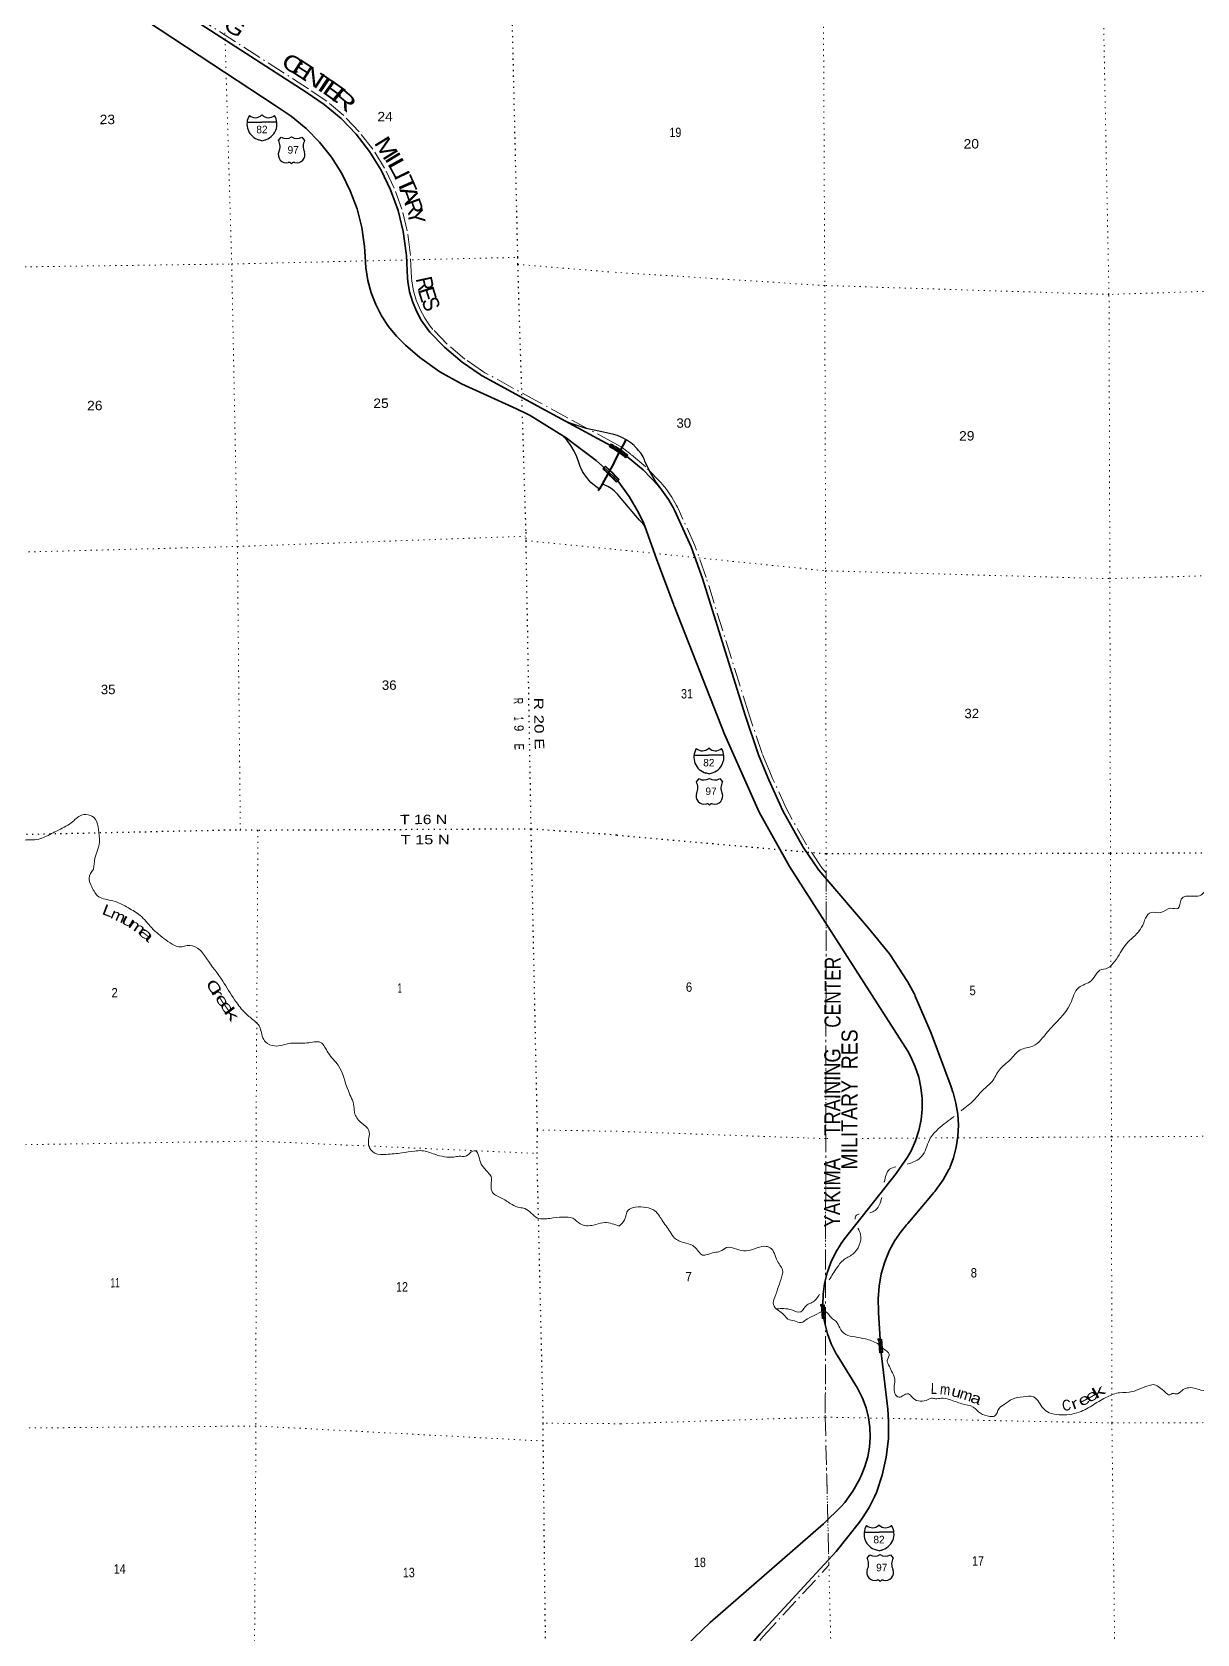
# Model space of a CAD drawing. Header units: feet. Extents: x -6 to 252658, y -374658 to -170635.
# Drawn here: x 146217 to 167890, y -261526 to -231728 of the extents above; entities that cross this region are included whole.
import ezdxf
from ezdxf.enums import TextEntityAlignment as Align

# ---------------------------------------------------------------- set-up
doc = ezdxf.new("R2010")
doc.units = ezdxf.units.FT
doc.header["$LTSCALE"] = 70
doc.header["$PDMODE"] = 32
doc.header["$PDSIZE"] = 35
doc.linetypes.add('DOT_DASHED', pattern=[7.7, 5, -1.2, 0.3, -1.2])
doc.linetypes.add('DOTTED', pattern=[1.5, 0.3, -1.2])
for name, color, linetype, lineweight in [('15', 7, 'Continuous', 25), ('16', 7, 'Continuous', 25), ('18', 7, 'Continuous', 35), ('19', 7, 'Continuous', 25), ('29', 7, 'Continuous', 25), ('39', 7, 'Continuous', 13), ('44', 7, 'DOT_DASHED', 13), ('55', 7, 'Continuous', 13), ('6', 7, 'DOTTED', 25), ('7', 7, 'DOTTED', 13)]:
    doc.layers.add(name, color=color, linetype=linetype, lineweight=lineweight)
doc.layers.add('41', color=7, linetype='Continuous')

msp = doc.modelspace()

# ---------------------------------------------------------------- linework, layer by layer
at = {"layer": '15'}
for p, q in [((150491.42, -233271.31), (150494.32, -233268.4)), ((150497.49, -233270.78), (150494.06, -233268.4)), ((150218.71, -233402.78), (150495.12, -233402.78)), ((150495.12, -233748.36), (150431.23, -233730.4)), ((150494.59, -233748.62), (150558.22, -233729.88)), ((158533.21, -245180.95), (158809.62, -245180.95)), ((158805.92, -245049.48), (158808.82, -245046.57)), ((158811.99, -245048.95), (158808.56, -245046.57)), ((158809.62, -245526.53), (158745.73, -245508.57)), ((158809.09, -245526.79), (158872.72, -245508.05)), ((161971.32, -259501.09), (161974.22, -259498.18)), ((161977.39, -259500.56), (161973.96, -259498.18)), ((161698.61, -259632.56), (161975.02, -259632.56)), ((161975.02, -259978.14), (161911.13, -259960.18)), ((161974.49, -259978.4), (162038.12, -259959.66))]:
    msp.add_line(p, q, dxfattribs=at)
for points in [[(150770.48, -233402.78), (150494.59, -233402.78), (150495.12, -233402.78)], [(159084.98, -245180.95), (158809.09, -245180.95), (158809.62, -245180.95)], [(162250.38, -259632.56), (161974.49, -259632.56), (161975.02, -259632.56)]]:
    msp.add_lwpolyline(points, dxfattribs=at)
for centre, radius, start, end in [((150521.34, -233437.88), 306.13, 148.44438, 254.43381), ((150372.74, -233155.28), 165.66, 227.34189, 315.81183), ((150616.43, -233155.28), 165.66, 224.18843, 312.69401), ((150467.83, -233437.88), 306.13, 283.08088, 31.62481), ((158835.84, -245216.05), 306.13, 148.44438, 254.43381), ((158687.24, -244933.45), 165.66, 227.34222, 315.81176), ((158930.93, -244933.45), 165.66, 224.18843, 312.69401), ((158782.33, -245216.05), 306.13, 283.08086, 31.62486), ((162001.24, -259667.66), 306.13, 148.44434, 254.43374), ((161852.64, -259385.06), 165.66, 227.34183, 315.81186), ((162096.33, -259385.06), 165.66, 224.18766, 312.69415), ((161947.73, -259667.66), 306.13, 283.08089, 31.62476)]:
    msp.add_arc(centre, radius, start, end, dxfattribs=at)
at = {"layer": '16'}
for p, q in [((150802.26, -233743.42), (150853.57, -233684.66)), ((151045.33, -233678.69), (151045.05, -233678.89)), ((151237.42, -233684.57), (151288.81, -233743.42)), ((158576.07, -245674.96), (158627.38, -245616.2)), ((158819.14, -245610.23), (158818.86, -245610.43)), ((159011.23, -245616.11), (159062.62, -245674.96)), ((161752.19, -260115.14), (161803.5, -260056.38)), ((161995.26, -260050.41), (161994.98, -260050.61)), ((162187.35, -260056.29), (162238.74, -260115.14))]:
    msp.add_line(p, q, dxfattribs=at)
for centre, radius, start, end in [((150609.28, -233854.05), 222.05, 332.97043, 29.75871), ((150944.65, -233527), 182.07, 239.97227, 303.45418), ((151146.43, -233527.5), 181.52, 236.33975, 300.08743), ((151146.42, -233527), 182.07, 236.54582, 236.59441), ((151481.78, -233854.05), 222.05, 150.24129, 207.02957), ((150948.47, -234008.95), 151.42, 159.09177, 283.81923), ((151142.59, -234008.95), 151.42, 256.18077, 20.90823), ((158383.09, -245785.59), 222.05, 332.97043, 29.75871), ((158718.46, -245458.54), 182.07, 239.97227, 303.45418), ((158920.24, -245459.04), 181.52, 236.33975, 300.08743), ((158920.23, -245458.54), 182.07, 236.54582, 236.59441), ((159255.59, -245785.59), 222.05, 150.24129, 207.02957), ((158722.28, -245940.49), 151.42, 159.09177, 283.81923), ((158916.4, -245940.49), 151.42, 256.18077, 20.90823), ((161559.21, -260225.77), 222.05, 332.97043, 29.75871), ((161894.58, -259898.72), 182.07, 239.97227, 303.45418), ((162096.36, -259899.22), 181.52, 236.33975, 300.08743), ((162096.35, -259898.72), 182.07, 236.54582, 236.59441), ((162431.71, -260225.77), 222.05, 150.24129, 207.02957), ((161898.4, -260380.67), 151.42, 159.09177, 283.81923), ((162092.52, -260380.67), 151.42, 256.18077, 20.90823)]:
    msp.add_arc(centre, radius, start, end, dxfattribs=at)
for centre, major_axis, start_param, end_param in [((151003.81, -234207.77), (-19.56, 51.67), 4.95877769, 6.28318531), ((151087.26, -234207.77), (19.56, 51.67), 0, 1.32637542), ((158777.62, -246139.31), (-19.56, 51.67), 4.95877769, 6.28318531), ((158861.07, -246139.31), (19.56, 51.67), 0, 1.32637542), ((161953.74, -260579.49), (-19.56, 51.67), 4.95877769, 6.28318531), ((162037.19, -260579.49), (19.56, 51.67), 0, 1.32637542)]:
    msp.add_ellipse(centre, major_axis=major_axis, ratio=0.929097, start_param=start_param, end_param=end_param, dxfattribs=at)
at = {"layer": '18'}
msp.add_line((157044.08, -239455.73), (156144.28, -238968.64), dxfattribs=at)
for points in [[(156144.28, -238968.64), (155612.15, -238680.59), (154606.3, -238129.82), (154581.37, -238116.17), (154556.3, -238099.07), (154220.74, -237870.25), (153887.85, -237588.04), (153617.49, -237308.42), (153566.32, -237244.32), (153458.49, -237086.36), (153367.76, -236917.99), (153295.13, -236741.06), (153241.39, -236557.5), (153207.13, -236369.34), (153203.35, -236301.23), (153182.48, -235888.92), (153178.75, -235841.55), (153123.24, -235438.97), (153025.95, -235044.4), (152887.95, -234662.16), (152710.76, -234296.44), (152496.3, -233951.24), (152246.94, -233630.36), (151965.4, -233337.29), (151654.77, -233075.26), (151318.45, -232847.14), (147390.01, -230311.17)], [(156102.24, -239247.71), (155481.84, -238862.59), (155409.98, -238821.99), (155229.37, -238736.92), (154207.53, -238270.94), (153805.95, -238045.61), (153430.12, -237779.53), (153162.76, -237550.46), (152996, -237384.5), (152847.51, -237202.02), (152718.9, -237005.01), (152611.59, -236795.64), (152526.76, -236576.21), (152465.32, -236349.1), (152427.97, -236116.82), (152415.25, -235903.8), (152403.06, -235717.8), (152351.29, -235363.44), (152262.77, -235016.43), (152138.46, -234680.57), (151979.72, -234359.55), (151788.3, -234056.87), (151566.29, -233775.87), (151316.12, -233519.61), (151040.53, -233290.9), (150742.55, -233092.26), (147423.67, -230903.53)], [(157047.88, -240007.52), (156831.37, -239802.23), (156713.52, -239698.92), (156243.57, -239341.49), (156171.12, -239290.46), (156102.24, -239247.71)], [(157922.05, -240232.08), (157857.41, -240155.27), (157584.58, -239872.82), (157308.71, -239641.41), (157283.71, -239620.44), (157130.65, -239508.13), (157044.08, -239455.73)], [(157619.01, -240918.47), (157596.67, -240871.05), (157505.73, -240678), (157324.82, -240370.34), (157115.65, -240075.66), (157047.88, -240007.52)], [(159001.7, -262419.85), (159765.89, -261523.34), (161176.13, -259993.46), (161611.64, -259446.94), (161670.17, -259363.7), (161791.63, -259174.58), (161892.65, -258973.8), (161925.08, -258895.84), (162034.5, -258571.31), (162109.4, -258237.12), (162148.96, -257896.93), (162152.74, -257554.46), (162137.58, -257347.39), (162013.84, -256295.19), (161993.46, -256044.08), (161967.42, -255554.08), (161964.93, -255526.54), (161957.53, -255292.49), (161974.64, -255058.95), (162016.06, -254828.48), (162081.35, -254603.59), (162169.79, -254386.77), (162269.03, -254206.78), (162386.55, -254038.15), (162468.64, -253941.03), (162487.28, -253918.97), (162510.82, -253891.03), (162969.29, -253346.65), (162990.16, -253321.88), (163010.51, -253296.65), (163024.75, -253279), (163167.97, -253076.19), (163275.22, -252884.53), (163289.2, -252859.55), (163298.58, -252834.53), (163361.3, -252667.34), (163412.91, -252468.68), (163443.47, -252265.71), (163452.64, -252060.66), (163440.33, -251855.77), (163406.68, -251653.3), (163352.04, -251455.44), (163349.29, -251447.27), (163317, -251350.05), (162946.32, -250351.79), (162649.8, -249659.86), (162639.07, -249634.81), (162625.37, -249609.86), (162504.66, -249389.96), (162169.1, -248875.78), (161781.63, -248399.5), (160854, -247319.05), (160560.74, -246887.84), (160184.16, -246213.86), (159927, -245641.05), (159874.42, -245518.02), (159729.65, -245175.1), (159482.57, -244434.87), (158687.55, -241894.94), (158480.01, -241306.12), (158169.74, -240623.37), (158158.39, -240598.41), (158144.25, -240573.37), (158059.31, -240422.97), (157935.79, -240248.41), (157922.05, -240232.08)], [(158388.95, -261743.16), (158836.15, -261310.96), (160506, -259858.05), (160939.29, -259477.15), (161275.37, -259147.05), (161336.19, -259079.35), (161487.29, -258867.14), (161615.38, -258640.31), (161617, -258637.05), (161642.77, -258584.28), (161712.48, -258412.4), (161763.84, -258234.17), (161796.29, -258051.55), (161809.48, -257866.54), (161803.25, -257681.17), (161777.68, -257497.46), (161733.05, -257317.43), (161669.85, -257143.05), (161600.91, -257001.24), (161588.74, -256976.19), (161573.25, -256951.24), (161193, -256338.39), (161177.45, -256313.34), (161165.05, -256288.39), (161087.33, -256132.08), (161016.62, -255942.34), (160966.13, -255746.24), (160948.74, -255658.69), (160928.26, -255408.99), (160934, -255206.59), (160960.87, -255005.89), (161008.57, -254809.1), (161076.58, -254618.37), (161164.16, -254435.8), (161270.34, -254263.38), (161335.06, -254175.1), (162291, -252962.05), (162507, -252659.48), (162574.42, -252537.09), (162655.42, -252353.11), (162716.76, -252161.68), (162757.74, -251964.88), (162777.93, -251764.87), (162777.1, -251563.85), (162755.27, -251364.02), (162712.66, -251167.57), (162649.76, -250976.64), (162567.24, -250793.34), (162509, -250688.05), (160307, -247251.05), (160245.08, -247139.67), (159746.48, -246238.82), (159099.5, -244787.1), (158166.98, -242419.06), (158157.2, -242394.21), (158147.93, -242369.06), (157843.18, -241542.54), (157619.94, -240921.05), (157619.01, -240918.47)]]:
    msp.add_lwpolyline(points, dxfattribs=at)
at = {"layer": '19'}
for points in [[(157042.42, -239213.79), (156791.89, -239159.29), (156525.71, -239102.77), (156266.9, -239018.75), (156187.87, -238986.46), (156144.28, -238968.64)], [(156771.27, -240227.34), (156753.79, -240216.12), (156681.79, -240164.4), (156615.59, -240105.45), (156578.68, -240064.9), (156555.97, -240039.95), (156536.9, -240014.9), (156514.64, -239985.65), (156460.97, -239900.55), (156416.49, -239810.31), (156381.68, -239715.91), (156351.59, -239629.2), (156302.54, -239521.39), (156242.49, -239419.3), (156172.1, -239324.04), (156115.01, -239261.66), (156102.24, -239247.71)], [(157922.05, -240232.08), (157888.35, -240182.08), (157816.45, -240081.63), (157702.48, -239888.41), (157620.74, -239709.34), (157609.23, -239684.12), (157597.37, -239659.34), (157584.43, -239632.3), (157546.53, -239569.03), (157502.23, -239510.06), (157475.26, -239481.05), (157452.16, -239456.21), (157427.32, -239431.05), (157417.07, -239420.66), (157354.12, -239366.74), (157285.87, -239319.7), (157238.08, -239293.67), (157212.79, -239279.9), (157188.08, -239267.29), (157180.37, -239263.35), (157111, -239234.49), (157042.42, -239213.79)], [(157049.64, -240262.62), (156990.76, -240219.05), (156927.17, -240181.59), (156860.01, -240150.99), (156821.33, -240137.8)], [(157619.01, -240918.47), (157579.1, -240871.05), (157517.54, -240806.64), (157109.2, -240322.1), (157080.15, -240290.03), (157049.64, -240262.62)]]:
    msp.add_lwpolyline(points, dxfattribs=at)
at = {"layer": '29', "lineweight": 40}
for p, q in [((157046.01, -239735.84), (157141.91, -239556.13)), ((157172.82, -239498.16), (157272.01, -239312.15)), ((157046.01, -239735.84), (156930.21, -239943.01))]:
    msp.add_line(p, q, dxfattribs=at)
msp.add_lwpolyline([(156930.21, -239943.01), (156821.33, -240137.8), (156771.27, -240227.34), (156751.12, -240263.4)], dxfattribs=at)
at = {"layer": '39'}
for points in [[(163500.79, -251797.39), (163545.02, -251760.88), (163764.6, -251569.89), (163905.68, -251411.03), (164078.94, -251248.17), (164214.07, -251030.94), (164413.53, -250845.97), (164602.92, -250663), (164838.39, -250590.76), (165112.41, -250321.33), (165535.71, -249800.47), (165689.08, -249502.76), (165924.65, -249372.16), (166150.3, -249157.02), (166152.31, -249157.02), (166416.2, -248931.86), (166603.73, -248658.33), (166859.66, -248380.83), (167037.14, -248103.26), (167218.17, -248107.45), (167403.37, -248027.11), (167532.11, -248031.25), (167598.78, -247858.24), (167802.04, -247800.06), (167936.83, -247794.14), (168096.02, -247629.26), (168214.97, -247466.35), (168331.88, -247321.55), (168525.2, -247194.94), (168654.19, -247044.12), (168729.01, -246806.71), (168843.81, -246726.31), (168980.61, -246718.38), (169121.56, -246631.97), (169176.06, -246519.32), (169439.69, -246449.12), (169679.4, -246254.12), (169890.76, -246163.74), (169959.03, -246238.27), (170033.45, -246244.37), (170162.31, -246176.06), (170333.13, -246278.85), (170530, -246442.04), (170672.96, -246357.64), (170801.7, -246355.74), (170932.6, -246269.32), (171071.47, -246225.17), (171238.61, -246118.65), (171355.56, -245947.7), (171464.31, -245877.36), (171562.94, -245835.18), (171524.81, -245782.82), (171555.13, -245694.3), (171792.49, -245696.52), (172007.81, -245650.43), (172096.18, -245735.03), (172233.13, -245638.55), (172656.15, -245284.73), (172950.23, -245049.53), (173161.77, -244852.49), (173312.7, -244814.39), (173535.93, -244850.81), (173535.93, -244852.82), (173634.41, -244903.22), (173805.45, -244875.2), (174075.21, -244748.65), (174387.29, -244577.87), (174850.35, -244338.79), (175057.82, -244169.93), (175259.22, -244021.18), (175718.11, -243874.68)], [(137266.61, -249211.49), (137410.06, -249005.41), (137516.03, -248888.05), (137690.58, -248806.52), (137866.96, -248690.76), (137994.76, -248516.91), (138075.73, -248236.66), (138064.91, -248093.81), (138009.85, -247951.21), (138007.3, -247850.59), (138086.73, -247658.9), (138101.68, -247445.45), (138131.26, -247334.57), (138383.73, -247155.98), (138682.83, -247045.55), (138815.58, -247044.78), (138972.32, -247017.7), (139149.5, -247052.9), (139316.41, -247047.91), (139471.18, -247028.89), (139599.46, -246945.62), (139727.76, -246864.36), (139860.3, -246825.35), (139977.33, -246895.12), (140152.7, -246968.57), (140325.54, -246943.42), (140642.73, -246830.87), (140825.22, -246729.16), (140949.66, -246680.13), (141076.48, -246699.53), (141199.29, -246722.97), (141301.73, -246696.21), (141355.41, -246579.15), (141368.63, -246418.04), (141380.24, -246331.42), (141498.39, -246234.12), (141628.66, -246146.81), (141727.4, -246182.47), (141809.81, -246171.92), (141935.91, -246056.46), (142164.62, -245948.45), (142355.9, -245985.58), (142483.11, -246079.45), (142728.8, -246136.4), (143129.74, -246264.9), (143345.63, -246392.47), (143460.68, -246468.29), (143491.49, -246588.89), (143578.34, -246656.82), (143694.96, -246650.1), (143785.45, -246645.55), (143892.25, -246683.18), (144002.83, -246674.48), (144169.69, -246659.42), (144286.33, -246656.73), (144366.98, -246694.51), (144485.98, -246756.22), (144695.44, -246809.35), (144810.31, -246850.95), (144874.91, -246894.86), (144961.28, -246874.23), (145053.39, -246797.21), (145155.89, -246782.52), (145232.85, -246880.7), (145301.69, -246966.86), (145390.41, -247008.61), (145573.35, -246991.45), (145808.13, -246889.44), (145996.63, -246783.68), (146151.35, -246754.6), (146261.97, -246753.96), (146420.66, -246714.79), (146673.42, -246590.54), (146946.15, -246437.99), (147138.48, -246295.97), (147303.42, -246299.04), (147400.38, -246376.98), (147451.64, -246559.85), (147471, -246795.25), (147388.13, -247097.66), (147359.05, -247301.12)], [(147359.05, -247301.12), (147279.47, -247464.63), (147328.63, -247631.41), (147458.32, -247811.81), (147722.21, -247888.78), (148010.54, -248021.97), (148230.52, -248161.59), (148442.93, -248389.82), (148703.58, -248613.75), (148871.09, -248719.46), (148971.8, -248747.06), (149104.41, -248722.13), (149297.75, -248769.32), (149461.69, -248959.59), (149765.64, -249382.54), (149984.7, -249727.47), (150154.83, -249947.9), (150314.48, -250089.89), (150454.04, -250236.02), (150501.23, -250408.85), (150564.15, -250517.18), (150727.45, -250588.69), (151026.87, -250538.64), (151330.55, -250532.85), (151583.93, -250523.33), (151725.74, -250713.73), (151914.04, -250948.14), (152101.63, -251426.11), (152205.71, -251707.31), (152224.61, -251856.15), (152350.2, -252022.49), (152483.68, -252160.6), (152479.12, -252436.39), (152594.54, -252582.66), (152807.86, -252605.57), (153095.34, -252577.74), (153330.48, -252544.16), (153469.23, -252537.32), (153708.93, -252604.37), (153892.2, -252649.6), (154065.21, -252654.63), (154161.67, -252639.98), (154282.35, -252639.28), (154362.49, -252580.44), (154466.85, -252537.57), (154527.75, -252643.89), (154574.76, -252784.52), (154698.28, -252938.79), (154759.05, -253018.96), (154755.88, -253180), (154784.75, -253312.68), (154966.36, -253424.35), (155148, -253540.04), (155289.08, -253593.57), (155385.74, -253615.15), (155621.99, -253788.9), (155851.32, -253795.62), (156094.56, -253772.06), (156275.69, -253793.15), (156417.05, -253899.01), (156660.53, -253919.74), (156837.3, -253876.44), (156976.13, -253885.7), (157109.1, -253927.2), (157143.36, -253937.82)], [(162500.88, -252789.22), (162767.09, -252645.69), (162912.44, -252335.89), (163077.72, -252130.76), (163370.89, -251899.34)], [(162069.81, -253125.29), (162074.34, -253107.94), (162169.26, -252882.63), (162288.01, -252837.95)], [(157142.97, -253937.7), (157240, -253821.05), (157307, -253645.05), (157447, -253585.05), (157638, -253592.05), (157806, -253657.05), (157934, -253823.05), (158090, -254049.05), (158172, -254163.05), (158250, -254213.05), (158432, -254272.05), (158531, -254317.05), (158616, -254411.05), (158693, -254479.05), (158777, -254470.05), (158908, -254431.05), (159020, -254408.05), (159138, -254340.05), (159285, -254355.05), (159452, -254400.05), (159655, -254362.05), (159846, -254314.05), (159951, -254342.05), (160085, -254592.05), (160183, -254784.05), (160168, -254871.05), (160105, -255065.05), (160036, -255259.05), (160011, -255398.05), (160099, -255506.05), (160204, -255587.05), (160279, -255671.05), (160404, -255702.05), (160525, -255735.05), (160643, -255664.05), (160817, -255578.05), (160979.68, -255530.29), (161009.52, -255552.47)], [(161803.92, -253694.77), (161878.3, -253663.22), (162005.33, -253484.22), (162025.05, -253409.33)], [(161530.84, -253809.34), (161554.32, -253735.38), (161607.51, -253716.62)], [(161046.35, -254940.96), (161190.62, -254715.14), (161311.56, -254570.35), (161484.73, -254459.81), (161630.16, -254097.69), (161583.3, -253978.95)], [(160068.04, -255477.86), (160348.48, -255499.26), (160517.4, -255535.64), (160638.31, -255402.92), (160726.89, -255362.75), (160867.76, -255205.92)], [(161008.45, -255551.27), (161032, -255578.05), (161109, -255666.05), (161178, -255716.05), (161243, -255834.05), (161355, -255954.05), (161532, -256001.05), (161720, -256038.05), (161944, -256126.05), (162040.71, -256207.58)], [(162040.71, -256207.58), (162065, -256228.05), (162164, -256322.05), (162127, -256437.05), (162136, -256492.05), (162153, -256522.05), (162205, -256636.05), (162268, -256780.05), (162259, -256907.05), (162262, -257025.05), (162317, -257113.05), (162384, -257115.05), (162468, -257068.05), (162526, -257061.05), (162589, -257121.05), (162706, -257191.05), (162849, -257181.05), (162951, -257140.05), (163023, -257150.05), (163134, -257141.05), (163277, -257162.05), (163517, -257244.05), (163729, -257307.05), (163860, -257419.05), (164036, -257479.05), (164122, -257475.05), (164209, -257333.05), (164309, -257254.05), (164455, -257156.05), (164654, -257118.05), (164851, -257116.05), (164950, -257212.05), (165026, -257326.05), (165141, -257410.05), (165328, -257451.05), (165698, -257401.05), (165966, -257262.05), (166225, -257113.05), (166451, -257039.05), (166690, -257019.05), (166839, -256963.05), (167001, -256903.05), (167098, -256890.05), (167192, -256942.05), (167298, -257028.05), (167385, -257079.05), (167431, -257055.05), (167497, -257062.05), (167613, -256997.05), (167709, -256950.05), (167836, -256953.05), (167961, -256990.05), (168140, -257011.05)]]:
    msp.add_spline(points, degree=3, dxfattribs=at)
at = {"layer": '44'}
msp.add_line((157043.49, -239369.38), (156179.98, -238902.68), dxfattribs=at)
for points in [[(156179.98, -238902.68), (155648.01, -238614.72), (154642.32, -238064.04), (154620.6, -238052.15), (154598.56, -238037.11), (154266.24, -237810.5), (153939.18, -237533.24), (153673.88, -237258.85), (153626.68, -237199.72), (153522.65, -237047.32), (153435.65, -236885.87), (153366, -236716.21), (153314.47, -236540.2), (153281.76, -236360.51), (153278.24, -236297.26), (153257.33, -235884.08), (153253.35, -235833.48), (153197, -235424.83), (153097.83, -235022.63), (152957.16, -234633), (152776.54, -234260.2), (152557.93, -233908.32), (152303.75, -233581.24), (152016.76, -233282.5), (151700.12, -233015.4), (151359.84, -232784.59), (147431.65, -230248.78)], [(157979.43, -240183.79), (157913.14, -240105.01), (157635.79, -239817.89), (157356.91, -239583.95), (157330.68, -239561.94), (157177.13, -239443.99), (157043.49, -239369.38)], [(160992.4, -247365.1), (160913.65, -247273.39), (160624.61, -246848.38), (160251.24, -246180.15), (159995.7, -245610.95), (159943.45, -245488.7), (159799.87, -245148.6), (159553.93, -244411.79), (158758.73, -241871.26), (158549.65, -241278.09), (158238.02, -240592.33), (158225.31, -240564.38), (158209.56, -240536.49), (158122.74, -240382.76), (157995.2, -240202.53), (157979.44, -240183.79)], [(160992.4, -247365.1), (160975, -257493.05), (161042.08, -260249.55)], [(157296.73, -265958.7), (157576.19, -265184.7), (158158.53, -263919.88), (158869.56, -262723.44), (159060.41, -262466.59), (159822.02, -261573.1), (161042.08, -260249.55)]]:
    msp.add_lwpolyline(points, dxfattribs=at)
at = {"layer": '55'}
for p, q in [((156954.18, -239443.09), (156986.59, -239385.59)), ((157044.04, -239481.12), (157043.69, -239426.91)), ((156835.84, -239853.12), (156884.18, -239800.37)), ((157302.8, -239594.67), (157262.07, -239645.33)), ((157047.64, -239967.32), (157048.49, -239968.42)), ((157139.42, -240053.16), (157088.49, -240101.02))]:
    msp.add_line(p, q, dxfattribs=at)
for points in [[(157043.69, -239426.91), (156989.85, -239396.03), (156965.66, -239439.19), (157044.04, -239481.12)], [(157043.66, -239427.23), (157043.77, -239427.04), (157043.89, -239427.16)], [(157043.89, -239427.16), (157097.81, -239458.67), (157154.3, -239496.13), (157216.13, -239538.27), (157291.67, -239596.13), (157260.59, -239634.59), (157202.76, -239589.44), (157127.89, -239536.59), (157044.31, -239481.3), (157043.74, -239427.38)], [(157048.49, -239968.42), (157072.62, -239993.47), (157128.19, -240052.75), (157088.75, -240089.54), (157048.3, -240046.06), (157048.01, -239967.8)]]:
    msp.add_lwpolyline(points, dxfattribs=at)
for points in [[(157047.4, -239966.94), (156884.67, -239811.48), (156847.15, -239852.89), (157047.4, -240045.55)], [(160960.2, -255406.71), (160979.59, -255655.96), (160914.78, -255661), (160895.4, -255411.75)], [(160952.84, -255415.3), (160903.99, -255419.1), (160922.13, -255652.4), (160970.98, -255648.61)], [(162026.72, -256041.62), (162047.05, -256290.79), (161982.26, -256296.08), (161961.93, -256046.9)], [(162019.39, -256050.25), (161970.55, -256054.22), (161989.57, -256287.44), (162038.42, -256283.46)]]:
    msp.add_lwpolyline(points, close=True, dxfattribs=at)
for centre, radius, start, end in [((148224.69, -255106.87), 17932.04, 60.53855, 60.86888), ((148224.91, -255105.85), 17997.04, 60.65809, 60.86691), ((156096.71, -241080.34), 1913.55, 50.90769, 60.33254), ((156094.68, -241079.43), 1848.4, 50.87787, 59.09063), ((145910.02, -251433.42), 15920.87, 45.60523, 46.66635), ((152100.6, -244987.51), 7056.03, 45.48532, 47.32134), ((154765.25, -242206), 3204.9, 42.20091, 44.67394), ((154760.25, -242208.01), 3139.9, 42.14989, 43.22566), ((154760.25, -242208.01), 3147.9, 42.29255, 43.2474)]:
    msp.add_arc(centre, radius, start, end, dxfattribs=at)
for p in [(160900.38, -255411.36), (161966.92, -256046.5)]:
    msp.add_point(p, dxfattribs=at)
at = {"layer": '6'}
for points in [[(155097.37, -228568.74), (155120.38, -230635.89), (155129.05, -230752.58), (155249.12, -235918.89), (155249.82, -236049.72), (155401.84, -241032.86), (155401.92, -241187.67), (155496.91, -246553.4), (155613.25, -252150.48), (155607.19, -252661.6), (155722.8, -257606.7), (155722.2, -258011.11), (155777.81, -262878.24), (155776.7, -263326.75), (155820.04, -268157.72), (155816.21, -268473.4), (155845.69, -272209.85)], [(157093.68, -246666.26), (155496.91, -246553.4), (150418.45, -246578.86), (150018.28, -246572.35), (145099.02, -246678.18), (144835.53, -246677.7), (139783.66, -246787.55), (139562.42, -246788.83), (136010.91, -246850.06)], [(157093.68, -246666.26), (160993, -247011.05), (166281, -247003.05), (171570, -246978.05), (176820, -246992.05), (182168, -247109.05), (187467, -247051.05), (188516.96, -247059.06)]]:
    msp.add_lwpolyline(points, dxfattribs=at)
at = {"layer": '7'}
for p, q in [((155249.82, -236049.72), (157021.66, -236193.91)), ((155401.92, -241187.67), (157057.12, -241350.43)), ((155613.25, -252150.48), (157131.58, -252176.9)), ((160582.47, -252297.97), (157131.58, -252176.9)), ((157168.99, -257615.65), (155722.8, -257606.7))]:
    msp.add_line(p, q, dxfattribs=at)
for points in [[(160806.26, -228529.22), (160940, -231209.05), (160965, -236443.05), (160981, -241750.05), (160993, -247011.05), (160984, -252312.05), (160975, -257493.05), (161103, -262753.05), (161129, -268104.05), (161226, -273420.05), (161256.92, -274298.85)], [(166514.88, -274261.15), (166509, -273511.05), (166391, -268185.05), (166373, -262876.05), (166307, -257601.05), (166299, -252280.05), (166281, -247003.05), (166269, -241896.05), (166253, -236609.05), (166147, -231268.05), (166119.03, -229550.44)], [(149803.98, -231742.72), (149931.83, -236042.36), (150036.29, -241297.32), (150092.59, -246574.71)], [(133374.94, -236238.82), (134013.2, -236233.42), (139314.99, -236220.75), (144616.29, -236115.49), (149931.83, -236042.36), (155249.12, -235918.89)], [(188429.57, -236471.04), (187477, -236475.05), (182167, -236513.05), (176716, -236341.05), (171579, -236438.05), (166253, -236609.05), (160965, -236443.05), (157021.66, -236193.91)], [(137051.45, -241555.51), (139395.77, -241562.41), (144682.88, -241437.1), (150036.29, -241297.32), (155399.48, -241107.17)], [(157057.12, -241350.43), (160981, -241750.05), (166269, -241896.05), (171576, -241733.05), (176820, -241633.05), (182231, -241817.05), (187540, -241795.05), (188473.49, -241792.04)], [(150418.45, -246578.86), (150384.91, -252357.97), (150383, -257657.84), (150348.88, -262951.85), (150520.73, -268397.65), (150564.68, -273620.76), (150551.7, -274371.82)], [(140435.11, -252516.9), (145043.27, -252441.32), (150384.91, -252357.97), (155609.55, -252587.29)], [(161022.37, -252311.82), (160984, -252312.05), (160582.47, -252297.97)], [(188560.63, -252349.05), (187464, -252354.05), (182132, -252429.05), (176862, -252291.05), (171575, -252247.05), (166299, -252280.05), (161656.14, -252308)], [(155724.56, -257936.8), (150383, -257657.84), (145000.94, -257705.19), (139693.63, -257814.51), (135850.24, -257830.94)], [(157168.99, -257615.65), (160975, -257493.05), (166307, -257601.05), (171630, -257585.05), (176975, -257591.05), (182286, -257680.05), (187534.68, -257619.88), (188619.37, -257620.05)]]:
    msp.add_lwpolyline(points, dxfattribs=at)

# ---------------------------------------------------------------- texts
at = {"layer": '15'}
for p in [(150494.23, -233610.89), (158808.73, -245389.06), (161974.13, -259840.67)]:
    msp.add_text('82', height=140, dxfattribs=at).set_placement(p, align=Align.CENTER)
at = {"layer": '16'}
for p in [(151075.22, -233989.2), (158849.03, -245920.74), (162025.15, -260360.92)]:
    msp.add_text('97', height=140, dxfattribs=at).set_placement(p, align=Align.CENTER)
at = {"layer": '41'}
for s, rotation, width, p in [('L', 339.231, 1.3, (147504.92, -248130.66)), ('m', 335.768, 1.2, (147659.68, -248200.8)), ('u', 331.099, 1.6, (147859.67, -248288.99)), ('m', 326.202, 1.35, (147993.12, -248366.53)), ('a', 319.039, 1.95, (148167.14, -248483.71)), ('C', 306.69, 1.5, (149435.39, -249437.67)), ('r', 303.524, 1.8, (149538.81, -249585.61)), ('e', 303.348, 1.6, (149612.28, -249693.51)), ('e', 305.348, 1.65, (149699.69, -249825.92)), ('k', 306.464, 1.9, (149775.62, -249950.2)), ('L', 358.218, 0.8, (162936.63, -257060.06)), ('m', 353.583, 0.85, (163101.47, -257066.16)), ('u', 345.522, 1.2, (163305.14, -257095.26)), ('m', 342.741, 1.05, (163457.43, -257137.16)), ('a', 339.925, 1.3, (163657.44, -257202.24)), ('C', 7.761, 0.85, (165395.14, -257379.87)), ('e', 26.723, 1.4, (165736.12, -257301.31)), ('e', 28.948, 1.45, (165878.86, -257231.6)), ('k', 31.098, 1.7, (166011.65, -257159.56)), ('r', 19.421, 1.35, (165587.85, -257353.61))]:
    msp.add_text(s, height=200, rotation=rotation, dxfattribs=dict(at, width=width)).set_placement(p)
at = {"layer": '44'}
for s, rotation, width, p in [('G', 327.156, 1.2, (149910.42, -231750.93)), ('C', 327.156, 1.3, (150986.16, -232445.65)), ('E', 327.156, 1.35, (151173.18, -232560.64)), ('N', 327.156, 1.4, (151370.82, -232690.8)), ('T', 325.851, 1.65, (151572.61, -232831.38)), ('E', 324.351, 1.45, (151754.15, -232954.95)), ('R', 319.851, 1.55, (151926.62, -233102.06)), ('M', 301.851, 1.25, (152681.07, -233964.41)), ('I', 301.351, 1.3, (152803.3, -234141.79)), ('L', 298.851, 1.5, (152898.79, -234315.06)), ('I', 295.85, 1.15, (152966.79, -234456.54)), ('T', 293.85, 1.35, (153049.44, -234631.99)), ('A', 289.851, 1.25, (153105.67, -234810.38)), ('R', 282.318, 0.9, (153381.84, -236441.86)), ('S', 290.319, 0.9, (153499.75, -236837.56))]:
    msp.add_text(s, height=300, rotation=rotation, dxfattribs=dict(at, width=width)).set_placement(p, align=Align.CENTER)
for s, rotation, p in [('R', 289.851, (153183.4, -235024.83)), ('Y', 283.851, (153218.86, -235200.2)), ('E', 287.319, (153429.49, -236649.79))]:
    msp.add_text(s, height=300, rotation=rotation, dxfattribs=at).set_placement(p, align=Align.CENTER)
for s, rotation, width, p in [('CENTER', 89.903, 0.8, (161259.3, -250249.67)), ('MILITARY  RES', 89.903, 0.9, (161572.04, -252887.95)), ('TRAINING', 89.9, 0.85, (161254.86, -252260.86)), ('YAKIMA', 89.9, 0.85, (161250.66, -253961.93))]:
    msp.add_text(s, height=300, rotation=rotation, dxfattribs=dict(at, width=width)).set_placement(p)
at = {"layer": '6'}
for s, rotation, width, p in [('R', 271.014, 0.7, (155175.89, -244113.32)), ('R 20 E', 271.014, 1.35, (155554.6, -244110.27)), ('9', 271.014, 0.9, (155187.7, -244618.64)), ('1', 271.014, 0.45, (155186.09, -244466.21)), ('E', 271.014, 0.75, (155191.46, -244965.49)), ('T 16 N', 0.287, 1.25, (153063.62, -246464.36)), ('T 15 N', 0.287, 1.3, (153074.59, -246839.24))]:
    msp.add_text(s, height=175, rotation=rotation, dxfattribs=dict(at, width=width)).set_placement(p)
at = {"layer": '7'}
for s, rotation, width, p in [('23', 0.333, 1.1, (147475.33, -233441.78)), ('24', 0.333, 1.1, (152642.86, -233388.76)), ('19', 0.476, 0.85, (158076.2, -233682.67)), ('20', 0.476, 1.1, (163549, -233895.07)), ('26', 0.333, 1.1, (147241.77, -238763.76)), ('25', 0.333, 1.1, (152567.18, -238720.53)), ('30', 0.476, 1.05, (158206.08, -239089.3)), ('29', 0.476, 1.1, (163465.14, -239327.68)), ('35', 0.333, 1.05, (147496.56, -244045.53)), ('36', 0.333, 1.05, (152725.94, -243964.36)), ('31', 0.476, 0.85, (158292, -244125.05)), ('32', 0.476, 1.05, (163563.82, -244492.19)), ('6', 0.476, 0.9, (158381.92, -249581.31)), ('2', 0.333, 0.9, (147694.44, -249685.33)), ('1', 0.333, 0.45, (153022.73, -249597.09)), ('5', 0.476, 0.9, (163658, -249644.05)), ('8', 0.476, 0.9, (163681.21, -254896.18)), ('11', 0.333, 0.65, (147678.93, -255081.84)), ('12', 0.333, 0.85, (152989.65, -255157.51)), ('7', 0.476, 0.9, (158375.36, -254967.43)), ('18', 0.476, 0.85, (158532.67, -260283.94)), ('17', 0.476, 0.85, (163706, -260256.05)), ('14', 0.333, 0.85, (147737.47, -260404.3)), ('13', 0.333, 0.85, (153116.25, -260471.5))]:
    msp.add_text(s, height=175, rotation=rotation, dxfattribs=dict(at, width=width)).set_placement(p)

doc.saveas('drawing.dxf')
